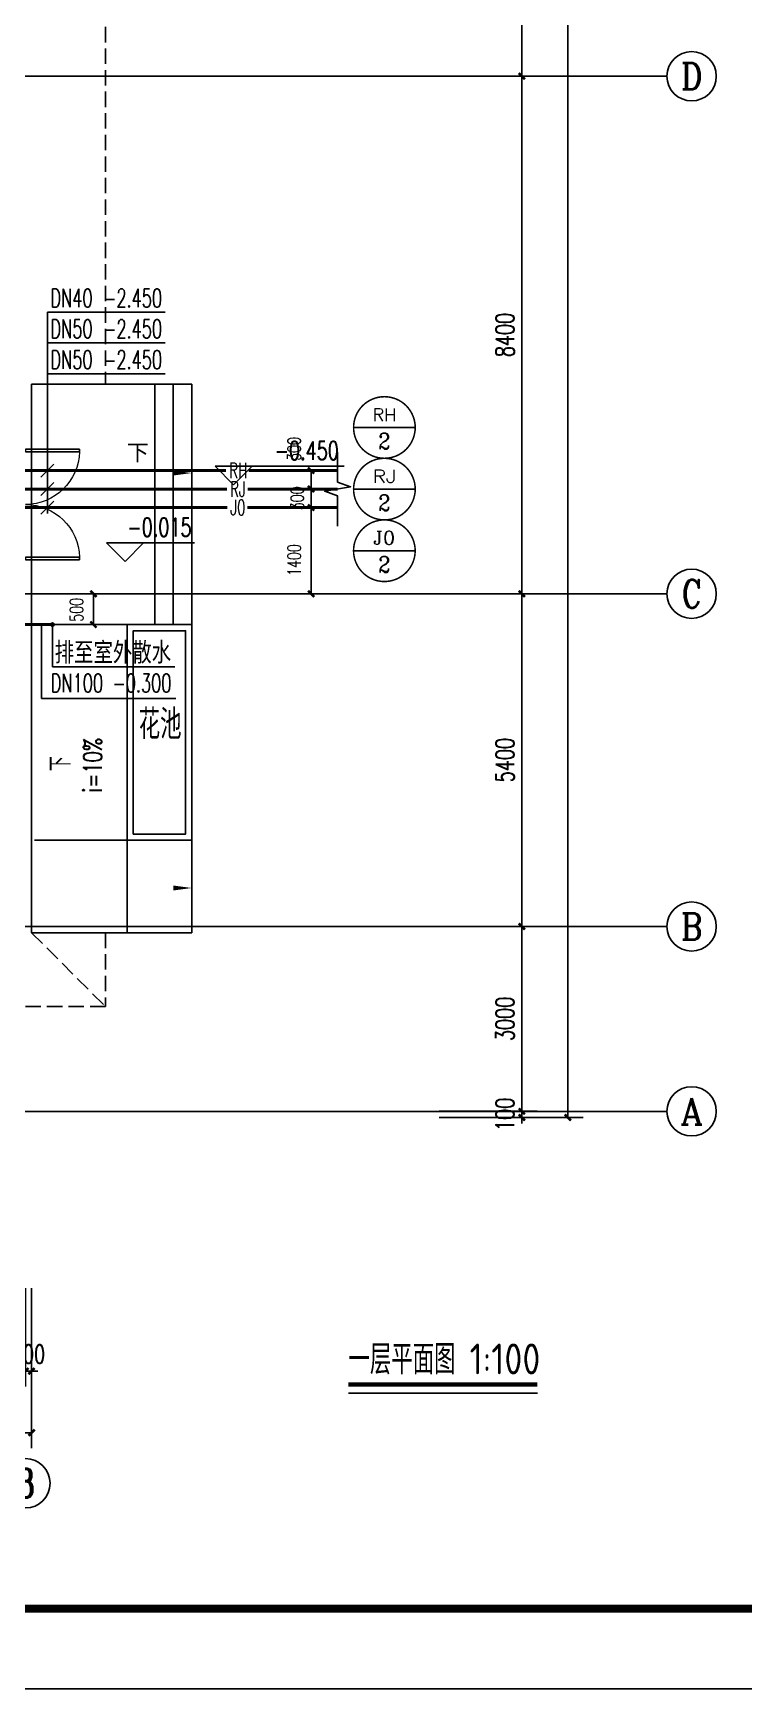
# Model space of a CAD drawing. Extents: x 817814 to 953178, y -139555 to 106956.
# Drawn here: x 912418 to 923952, y 29736 to 56609 of the extents above; entities that cross this region are included whole.
import ezdxf
from ezdxf.enums import TextEntityAlignment as Align

# ---------------------------------------------------------------- set-up
doc = ezdxf.new("R2010")
doc.units = 0
doc.header["$LTSCALE"] = 1000
doc.header["$MEASUREMENT"] = 0
doc.linetypes.add('__DASH', pattern=[0.35, 0.25, -0.1])
for name, color, linetype in [('A-ANNO-IDEN', 3, 'Continuous'), ('A-ANNO-TXT', 7, 'Continuous'), ('AXIS', 3, 'Continuous'), ('AXIS_TEXT', 7, 'Continuous'), ('BTTK', 7, 'Continuous'), ('DIM_ELEV', 3, 'Continuous'), ('DIM_SYMB', 3, 'Continuous'), ('DIM_市政自来水', 7, 'Continuous'), ('DOTE', 8, 'Continuous'), ('E2-楼梯、坡道', 5, 'Continuous'), ('HJ(环境-单体)', 135, 'Continuous'), ('P-ANNO-DIMS', 4, 'Continuous'), ('P-ANNO-IDEN', 3, 'Continuous'), ('P-HOWS-IDEN', 160, 'Continuous'), ('P-HOWS-RIDE', 231, 'Continuous'), ('P-RAIN-IDEN', 171, 'Continuous'), ('P-SYMB', 3, 'Continuous'), ('PIPE-市政自来水', 87, 'Continuous'), ('PUB_DIM', 3, 'Continuous'), ('PUB_TEXT', 7, 'Continuous'), ('PUB_TITLE', 4, 'Continuous'), ('TEXT_市政自来水', 7, 'Continuous'), ('WINDOW', 4, 'Continuous'), ('散水', 151, '__DASH')]:
    doc.layers.add(name, color=color, linetype=linetype)
for name, color, linetype, lineweight in [('P-HOWS-PIPE', 5, 'Continuous', 50), ('P-HOWS-RPIP', 231, 'Continuous', 50), ('P-RAIN-PIPE', 4, 'Continuous', 50)]:
    doc.layers.add(name, color=color, linetype=linetype, lineweight=lineweight)
doc.layers.add('建筑底图', color=6, linetype='Continuous', plot=False)
doc.styles.add('_TCH_AXIS', font='COMPLEX', dxfattribs={"bigfont": 'GBCBIG'})
doc.styles.add('_TCH_DIM', font='SIMPLEX', dxfattribs={"bigfont": 'GBCBIG'})
doc.styles.add('_TCH_DIM_T3', font='SIMPLEX', dxfattribs={"width": 0.705882, "bigfont": 'GBCBIG'})
doc.styles.add('_TWT_CIRCLE', font='COMPLEX', dxfattribs={"width": 1.1, "height": 3, "bigfont": 'HZTXT'})
doc.styles.add('_TWT_PIPEDN', font='simplex.shx', dxfattribs={"width": 0.8, "height": 3.5, "bigfont": 'gbcbig.shx'})
doc.styles.add('_TWT_PIPETEXT', font='SIMPLEX', dxfattribs={"width": 0.8, "height": 2.5, "bigfont": 'HZTXT'})
doc.styles.add('COMPLEX', font='COMPLEX')
doc.styles.add('HZ(TK)', font='geniso.shx', dxfattribs={"width": 0.9, "bigfont": 'hztxt.shx'})
doc.styles.get("Standard").update_dxf_attribs({"font": 'GBENOR', "bigfont": 'GBCBIG'})
doc.styles.add('黑体', font='')
doc.styles.get('黑体').set_extended_font_data('SimHei')
doc.dimstyles.new('_TCH_ARCH&&100', dxfattribs={"dimtxt": 297.5, "dimasz": 100, "dimexe": 250, "dimexo": 300, "dimgap": 126.25, "dimtad": 1, "dimdec": 0, "dimzin": 0, "dimdsep": 46, "dimtxsty": '_TCH_DIM_T3', "dimblk": 'ARCHTICK', "dimcen": 0.09, "dimclrt": 7, "dimazin": 2, "dimtfac": 1, "dimtdec": 0, "dimtix": 1, "dimtmove": 2, "dimatfit": 3, "dimfxl": 100, "dimtolj": 1, "dimtzin": 0, "dimarcsym": 0})
doc.dimstyles.new('_TWT_ARCH&&100', dxfattribs={"dimtxt": 212.5, "dimasz": 100, "dimexe": 250, "dimexo": 300, "dimgap": 118.75, "dimtad": 1, "dimdec": 0, "dimzin": 0, "dimdsep": 46, "dimtxsty": '_TCH_DIM_T3', "dimblk": 'ARCHTICK', "dimcen": 0.09, "dimclrt": 7, "dimazin": 2, "dimtfac": 1, "dimtdec": 0, "dimtix": 1, "dimtmove": 2, "dimatfit": 3, "dimfxl": 1, "dimtolj": 1, "dimtzin": 0, "dimarcsym": 0})

# ---------------------------------------------------------------- blocks, each defined once
blk = doc.blocks.new('vhtemplate_2019年新竖式图框_A1')
at = {"layer": 'PUB_TITLE', "color": 7}
blk.add_lwpolyline([(0, 594), (841, 594), (841, 0), (0, 0)], close=True, dxfattribs=at)
at = {"layer": 'PUB_TITLE', "const_width": 1}
blk.add_lwpolyline([(25, 10), (831, 10), (831, 584), (25, 584)], close=True, dxfattribs=at)
at = {"layer": 'BTTK', "color": 4, "style": 'HZ(TK)', "width": 0.9}
for tag, p in [('合作单位_001', (795.83, 509.44)), ('建设单位_001', (795.85, 207.44)), ('工程名称_001', (795.62, 174.44)), ('子项名称_001', (805.71, 157.94)), ('图纸名称_001', (795.45, 138.94))]:
    blk.add_attdef(tag, p, '', height=3.5, dxfattribs=at)
for tag, p in [('注册证书号', (808.5, 279)), ('注册印章号', (808.5, 271)), ('设计号', (806, 193)), ('图别', (789.75, 34)), ('图号', (822.25, 34)), ('版本号', (789.75, 26)), ('日期', (822.25, 26))]:
    blk.add_attdef(tag, text='', height=3.5, dxfattribs=at).set_placement(p, align=Align.MIDDLE)
blk = doc.blocks.new('_ArchTick')
at = {"color": 0, "linetype": 'ByBlock', "const_width": 0.4}
blk.add_lwpolyline([(-0.5, -0.5), (0.5, 0.5)], dxfattribs=at)
blk = doc.blocks.new('*D238')
at = {"layer": 'Defpoints', "color": 0, "transparency": 16777216}
for p in [(579033, 113938), (581423, 113938), (579033, 54938)]:
    blk.add_point(p, dxfattribs=at)
at = {"layer": 'PUB_DIM', "color": 0, "lineweight": -2, "transparency": 16777216}
for p, q in [((579333, 113938), (581673, 113938)), ((581423, 54938), (581423, 113938)), ((579333, 54938), (581673, 54938))]:
    blk.add_line(p, q, dxfattribs=at)
at = {"layer": 'PUB_DIM', "color": 0, "lineweight": -2, "transparency": 16777216, "xscale": 100, "yscale": 100, "zscale": 100}
for p, rotation in [((581423, 113938), 90), ((581423, 54938), 270)]:
    blk.add_blockref('_ArchTick', p, dxfattribs=dict(at, rotation=rotation))
at = {"layer": 'PUB_DIM', "color": 7, "transparency": 16777216, "insert": (581148, 84438), "char_height": 297.5, "attachment_point": 5, "rotation": 90, "style": '_TCH_DIM_T3'}
blk.add_mtext('\\A1;59000', dxfattribs=at)
blk = doc.blocks.new('*D241')
at = {"layer": 'Defpoints', "color": 0, "transparency": 16777216}
for p in [(517921, 52467), (572721, 52467), (572721, 49822)]:
    blk.add_point(p, dxfattribs=at)
at = {"layer": 'PUB_DIM', "color": 0, "lineweight": -2, "transparency": 16777216}
for p, q in [((517921, 52167), (517921, 49572)), ((572721, 52167), (572721, 49572)), ((517921, 49822), (572721, 49822))]:
    blk.add_line(p, q, dxfattribs=at)
at = {"layer": 'PUB_DIM', "color": 0, "lineweight": -2, "transparency": 16777216, "xscale": 100, "yscale": 100, "zscale": 100, "rotation": 180}
blk.add_blockref('_ArchTick', (517921, 49822), dxfattribs=at)
at = {"layer": 'PUB_DIM', "color": 0, "lineweight": -2, "transparency": 16777216, "xscale": 100, "yscale": 100, "zscale": 100}
blk.add_blockref('_ArchTick', (572721, 49822), dxfattribs=at)
at = {"layer": 'PUB_DIM', "color": 7, "transparency": 16777216, "insert": (545321, 50097), "char_height": 297.5, "attachment_point": 5, "style": '_TCH_DIM_T3'}
blk.add_mtext('\\A1;54800', dxfattribs=at)
blk = doc.blocks.new('*D242')
at = {"layer": 'Defpoints', "color": 0, "transparency": 16777216}
for p in [(579033, 55038), (579033, 54938), (580677, 55038)]:
    blk.add_point(p, dxfattribs=at)
at = {"layer": 'PUB_DIM', "color": 0, "lineweight": -2, "transparency": 16777216}
for p, q in [((580677, 55038), (580677, 55138)), ((579333, 55038), (580927, 55038)), ((579333, 54938), (580927, 54938)), ((580677, 54938), (580677, 55038)), ((580677, 54938), (580677, 54838))]:
    blk.add_line(p, q, dxfattribs=at)
at = {"layer": 'PUB_DIM', "color": 0, "lineweight": -2, "transparency": 16777216, "xscale": 100, "yscale": 100, "zscale": 100}
for p, rotation in [((580677, 55038), 270), ((580677, 54938), 90)]:
    blk.add_blockref('_ArchTick', p, dxfattribs=dict(at, rotation=rotation))
at = {"layer": 'PUB_DIM', "color": 7, "transparency": 16777216, "insert": (580402, 54988), "char_height": 297.5, "attachment_point": 5, "rotation": 90, "style": '_TCH_DIM_T3'}
blk.add_mtext('\\A1;100', dxfattribs=at)
blk = doc.blocks.new('*D243')
at = {"layer": 'Defpoints', "color": 0, "transparency": 16777216}
for p in [(579033, 58038), (580677, 58038), (579033, 55038)]:
    blk.add_point(p, dxfattribs=at)
at = {"layer": 'PUB_DIM', "color": 0, "lineweight": -2, "transparency": 16777216}
for p, q in [((579333, 58038), (580927, 58038)), ((580677, 55038), (580677, 58038)), ((579333, 55038), (580927, 55038))]:
    blk.add_line(p, q, dxfattribs=at)
at = {"layer": 'PUB_DIM', "color": 0, "lineweight": -2, "transparency": 16777216, "xscale": 100, "yscale": 100, "zscale": 100}
for p, rotation in [((580677, 58038), 90), ((580677, 55038), 270)]:
    blk.add_blockref('_ArchTick', p, dxfattribs=dict(at, rotation=rotation))
at = {"layer": 'PUB_DIM', "color": 7, "transparency": 16777216, "insert": (580402, 56538), "char_height": 297.5, "attachment_point": 5, "rotation": 90, "style": '_TCH_DIM_T3'}
blk.add_mtext('\\A1;3000', dxfattribs=at)
blk = doc.blocks.new('*D244')
at = {"layer": 'Defpoints', "color": 0, "transparency": 16777216}
for p in [(579033, 63438), (580677, 63438), (579033, 58038)]:
    blk.add_point(p, dxfattribs=at)
at = {"layer": 'PUB_DIM', "color": 0, "lineweight": -2, "transparency": 16777216}
for p, q in [((579333, 63438), (580927, 63438)), ((580677, 58038), (580677, 63438)), ((579333, 58038), (580927, 58038))]:
    blk.add_line(p, q, dxfattribs=at)
at = {"layer": 'PUB_DIM', "color": 0, "lineweight": -2, "transparency": 16777216, "xscale": 100, "yscale": 100, "zscale": 100}
for p, rotation in [((580677, 63438), 90), ((580677, 58038), 270)]:
    blk.add_blockref('_ArchTick', p, dxfattribs=dict(at, rotation=rotation))
at = {"layer": 'PUB_DIM', "color": 7, "transparency": 16777216, "insert": (580402, 60738), "char_height": 297.5, "attachment_point": 5, "rotation": 90, "style": '_TCH_DIM_T3'}
blk.add_mtext('\\A1;5400', dxfattribs=at)
blk = doc.blocks.new('*D245')
at = {"layer": 'Defpoints', "color": 0, "transparency": 16777216}
for p in [(579033, 71838), (580677, 71838), (579033, 63438)]:
    blk.add_point(p, dxfattribs=at)
at = {"layer": 'PUB_DIM', "color": 0, "lineweight": -2, "transparency": 16777216}
for p, q in [((579333, 71838), (580927, 71838)), ((580677, 63438), (580677, 71838)), ((579333, 63438), (580927, 63438))]:
    blk.add_line(p, q, dxfattribs=at)
at = {"layer": 'PUB_DIM', "color": 0, "lineweight": -2, "transparency": 16777216, "xscale": 100, "yscale": 100, "zscale": 100}
for p, rotation in [((580677, 71838), 90), ((580677, 63438), 270)]:
    blk.add_blockref('_ArchTick', p, dxfattribs=dict(at, rotation=rotation))
at = {"layer": 'PUB_DIM', "color": 7, "transparency": 16777216, "insert": (580402, 67638), "char_height": 297.5, "attachment_point": 5, "rotation": 90, "style": '_TCH_DIM_T3'}
blk.add_mtext('\\A1;8400', dxfattribs=at)
blk = doc.blocks.new('*D246')
at = {"layer": 'Defpoints', "color": 0, "transparency": 16777216}
for p in [(579033, 80238), (580677, 80238), (579033, 71838)]:
    blk.add_point(p, dxfattribs=at)
at = {"layer": 'PUB_DIM', "color": 0, "lineweight": -2, "transparency": 16777216}
for p, q in [((579333, 80238), (580927, 80238)), ((580677, 71838), (580677, 80238)), ((579333, 71838), (580927, 71838))]:
    blk.add_line(p, q, dxfattribs=at)
at = {"layer": 'PUB_DIM', "color": 0, "lineweight": -2, "transparency": 16777216, "xscale": 100, "yscale": 100, "zscale": 100}
for p, rotation in [((580677, 80238), 90), ((580677, 71838), 270)]:
    blk.add_blockref('_ArchTick', p, dxfattribs=dict(at, rotation=rotation))
at = {"layer": 'PUB_DIM', "color": 7, "transparency": 16777216, "insert": (580402, 76038), "char_height": 297.5, "attachment_point": 5, "rotation": 90, "style": '_TCH_DIM_T3'}
blk.add_mtext('\\A1;8400', dxfattribs=at)
blk = doc.blocks.new('*D281')
at = {"layer": 'Defpoints', "color": 0, "transparency": 16777216}
for p in [(572621, 52467), (572721, 52467), (572721, 50822)]:
    blk.add_point(p, dxfattribs=at)
at = {"layer": 'PUB_DIM', "color": 0, "lineweight": -2, "transparency": 16777216}
for p, q in [((572621, 52167), (572621, 50572)), ((572721, 52167), (572721, 50572)), ((572621, 50822), (572521, 50822)), ((572621, 50822), (572721, 50822)), ((572721, 50822), (572821, 50822))]:
    blk.add_line(p, q, dxfattribs=at)
at = {"layer": 'PUB_DIM', "color": 0, "lineweight": -2, "transparency": 16777216, "xscale": 100, "yscale": 100, "zscale": 100}
blk.add_blockref('_ArchTick', (572621, 50822), dxfattribs=at)
at = {"layer": 'PUB_DIM', "color": 0, "lineweight": -2, "transparency": 16777216, "xscale": 100, "yscale": 100, "zscale": 100, "rotation": 180}
blk.add_blockref('_ArchTick', (572721, 50822), dxfattribs=at)
at = {"layer": 'PUB_DIM', "color": 7, "transparency": 16777216, "insert": (572671, 51097), "char_height": 297.5, "attachment_point": 5, "style": '_TCH_DIM_T3'}
blk.add_mtext('\\A1;100', dxfattribs=at)
blk = doc.blocks.new('$DorLib2D$00000002')
for p, q in [((-0.5, 0), (-0.5, 0.4875)), ((-0.475, 0.4875), (-0.5, 0.4875)), ((-0.475, 0), (-0.475, 0.4875)), ((0.475, 0), (0.475, 0.4875)), ((0.475, 0.4875), (0.5, 0.4875)), ((0.5, 0), (0.5, 0.4875)), ((-0.5, 0), (-0.475, 0)), ((0.5, 0), (0.475, 0))]:
    blk.add_line(p, q)
at = {"lineweight": 13}
for centre, start, end in [((-0.4875, 0), 0, 88.53072), ((0.4875, 0), 91.46928, 180)]:
    blk.add_arc(centre, 0.4875, start, end, dxfattribs=at)
blk = doc.blocks.new('_AXISO')
blk.add_circle((0, 0), 0.5)
at = {"layer": 'AXIS_TEXT', "style": 'COMPLEX', "width": 1.041667}
blk.add_attdef('A', text='', height=0.56, dxfattribs=at).set_placement((-0.25, -0.28), (0.25, -0.28), align=Align.FIT)
blk = doc.blocks.new('*D474')
at = {"layer": 'Defpoints', "color": 0, "transparency": 16777216}
for p in [(912553, 47509), (913398, 47509), (912553, 47009)]:
    blk.add_point(p, dxfattribs=at)
at = {"layer": 'P-ANNO-DIMS', "color": 0, "lineweight": -2, "transparency": 16777216}
for p, q in [((912853, 47509), (913648, 47509)), ((913398, 47009), (913398, 47509)), ((912853, 47009), (913648, 47009))]:
    blk.add_line(p, q, dxfattribs=at)
at = {"layer": 'P-ANNO-DIMS', "color": 0, "lineweight": -2, "transparency": 16777216, "xscale": 100, "yscale": 100, "zscale": 100}
for p, rotation in [((913398, 47509), 90), ((913398, 47009), 270)]:
    blk.add_blockref('_ArchTick', p, dxfattribs=dict(at, rotation=rotation))
at = {"layer": 'P-ANNO-DIMS', "color": 7, "transparency": 16777216, "insert": (913123, 47249), "char_height": 212.5, "attachment_point": 5, "rotation": 90, "style": '_TCH_DIM_T3'}
blk.add_mtext('\\A1;500', dxfattribs=at)
blk = doc.blocks.new('*D505')
at = {"layer": 'Defpoints', "color": 0, "transparency": 16777216}
for p in [(916800, 49509), (916929, 49509), (916800, 49209)]:
    blk.add_point(p, dxfattribs=at)
at = {"layer": 'P-ANNO-DIMS', "color": 0, "lineweight": -2, "transparency": 16777216}
for p, q in [((916929, 49209), (916929, 49509)), ((917100, 49509), (917179, 49509)), ((917100, 49209), (917179, 49209))]:
    blk.add_line(p, q, dxfattribs=at)
at = {"layer": 'P-ANNO-DIMS', "color": 0, "lineweight": -2, "transparency": 16777216, "xscale": 100, "yscale": 100, "zscale": 100}
for p, rotation in [((916929, 49509), 90), ((916929, 49209), 270)]:
    blk.add_blockref('_ArchTick', p, dxfattribs=dict(at, rotation=rotation))
at = {"layer": 'P-ANNO-DIMS', "color": 7, "transparency": 16777216, "insert": (916654, 49861), "char_height": 212.5, "attachment_point": 5, "rotation": 90, "style": '_TCH_DIM_T3'}
blk.add_mtext('\\A1;300', dxfattribs=at)
blk = doc.blocks.new('*D506')
at = {"layer": 'Defpoints', "color": 0, "transparency": 16777216}
for p in [(916800, 49209), (916929, 49209), (916800, 48909)]:
    blk.add_point(p, dxfattribs=at)
at = {"layer": 'P-ANNO-DIMS', "color": 0, "lineweight": -2, "transparency": 16777216}
for p, q in [((916929, 49209), (916929, 49309)), ((916929, 48909), (916929, 49209)), ((917100, 49209), (917179, 49209)), ((916929, 48909), (916929, 48809)), ((917100, 48909), (917179, 48909))]:
    blk.add_line(p, q, dxfattribs=at)
at = {"layer": 'P-ANNO-DIMS', "color": 0, "lineweight": -2, "transparency": 16777216, "xscale": 100, "yscale": 100, "zscale": 100}
for p, rotation in [((916929, 49209), 270), ((916929, 48909), 90)]:
    blk.add_blockref('_ArchTick', p, dxfattribs=dict(at, rotation=rotation))
at = {"layer": 'P-ANNO-DIMS', "color": 7, "transparency": 16777216, "insert": (916704, 49059), "char_height": 212.5, "attachment_point": 5, "rotation": 90, "style": '_TCH_DIM_T3'}
blk.add_mtext('\\A1;300', dxfattribs=at)
blk = doc.blocks.new('*D507')
at = {"layer": 'Defpoints', "color": 0, "transparency": 16777216}
for p in [(916800, 48909), (916929, 48909), (916800, 47509)]:
    blk.add_point(p, dxfattribs=at)
at = {"layer": 'P-ANNO-DIMS', "color": 0, "lineweight": -2, "transparency": 16777216}
for p, q in [((916929, 47509), (916929, 48909)), ((917100, 48909), (917179, 48909)), ((917100, 47509), (917179, 47509))]:
    blk.add_line(p, q, dxfattribs=at)
at = {"layer": 'P-ANNO-DIMS', "color": 0, "lineweight": -2, "transparency": 16777216, "xscale": 100, "yscale": 100, "zscale": 100}
for p, rotation in [((916929, 48909), 90), ((916929, 47509), 270)]:
    blk.add_blockref('_ArchTick', p, dxfattribs=dict(at, rotation=rotation))
at = {"layer": 'P-ANNO-DIMS', "color": 7, "transparency": 16777216, "insert": (916654, 48057), "char_height": 212.5, "attachment_point": 5, "rotation": 90, "style": '_TCH_DIM_T3'}
blk.add_mtext('\\A1;1400', dxfattribs=at)
blk = doc.blocks.new('xdzcdxcvf')
at = {"layer": 'A-ANNO-IDEN'}
blk.add_lwpolyline([(574089.2, 65397.7, 0, 0, 0), (575321.4, 65397.7, 0, 80, 0), (575021.4, 65397.7, 0, 0, 0)], format="xyseb", dxfattribs=at)
at = {"layer": 'AXIS'}
for p, q in [((579032.5, 71837.7), (583032.5, 71837.7)), ((579032.5, 63437.7), (583032.5, 63437.7)), ((579032.5, 58037.7), (583032.5, 58037.7)), ((579032.5, 55037.7), (583032.5, 55037.7))]:
    blk.add_line(p, q, dxfattribs=at)
at = {"layer": 'DIM_ELEV'}
for p, q in [((575999.4, 65208.4), (575699.4, 65508.4)), ((575699.4, 65508.4), (577793.8, 65508.4)), ((575999.4, 65208.4), (576299.4, 65508.4)), ((574237.8, 63964.3), (573937.8, 64264.3)), ((573937.8, 64264.3), (575363.9, 64264.3)), ((574237.8, 63964.3), (574537.8, 64264.3))]:
    blk.add_line(p, q, dxfattribs=at)
at = {"layer": 'DIM_SYMB'}
blk.add_lwpolyline([(573458.8, 62649, 0, 0, 0), (573458.8, 58662.7, 0, 0, 0), (575321.4, 58662.7, 0, 80, 0), (575021.4, 58662.7, 0, 0, 0)], format="xyseb", dxfattribs=at)
at = {"layer": 'DOTE'}
for p, q in [((512626.4, 71837.7), (579032.5, 71837.7)), ((512626.4, 63437.7), (579032.5, 63437.7)), ((512626.4, 58037.7), (579032.5, 58037.7)), ((512626.4, 55037.7), (579032.5, 55037.7))]:
    blk.add_line(p, q, dxfattribs=at)
at = {"layer": 'E2-楼梯、坡道'}
for points in [[(572721.4, 66837.7), (574721.4, 66837.7), (574721.4, 62937.7), (572721.4, 62937.7)], [(574721.4, 66837.7), (575021.4, 66837.7), (575021.4, 62937.7), (574721.4, 62937.7)], [(575021.4, 66837.7), (575321.4, 66837.7), (575321.4, 62937.7), (575021.4, 62937.7)]]:
    blk.add_lwpolyline(points, close=True, dxfattribs=at)
for points in [[(572721.4, 62937.7), (572721.4, 57937.6), (575321.4, 57937.6), (575321.4, 59437.7)], [(574271.4, 62937.7), (574271.4, 59437.7), (575321.4, 59437.7), (575321.4, 62937.7)], [(574271.4, 59437.7), (572771.4, 59437.7)], [(574271.4, 59437.7), (574271.4, 57937.7)]]:
    blk.add_lwpolyline(points, dxfattribs=at)
at = {"layer": 'HJ(环境-单体)', "linetype": 'Continuous'}
for points in [[(574271.4, 59437.7), (575321.4, 59437.7), (575321.4, 62937.7), (574271.4, 62937.7)], [(574371.4, 59537.7), (575221.4, 59537.7), (575221.4, 62837.7), (574371.4, 62837.7)]]:
    blk.add_lwpolyline(points, close=True, dxfattribs=at)
at = {"layer": '散水'}
blk.add_line((572721.4, 57937.6), (573921.4, 56737.6), dxfattribs=at)
for points in [[(573921.4, 102037.7), (573921.4, 66837.7)], [(573921.4, 57937.6), (573921.4, 56737.6), (565521.4, 56737.6), (565521.4, 53737.6), (529321.4, 53737.6), (529321.4, 56737.6), (520921.4, 56737.6), (520921.4, 70337.6), (516721.4, 70337.6), (516721.4, 77087.7)]]:
    blk.add_lwpolyline(points, dxfattribs=at)
at = {"layer": 'AXIS'}
ref = blk.add_blockref('_AXISO', (583432.5, 71837.7), dxfattribs=dict(at, xscale=800, yscale=800, zscale=800))
ref.add_attrib('A', 'D', dxfattribs={"layer": 'AXIS_TEXT', "height": 435.3, "style": '_TCH_AXIS'}).set_placement((583256.3, 71620), (583608.7, 71620), align=Align.FIT)
ref = blk.add_blockref('_AXISO', (583432.5, 63437.7), dxfattribs=dict(at, xscale=800, yscale=800, zscale=800))
ref.add_attrib('A', 'C', dxfattribs={"layer": 'AXIS_TEXT', "height": 455.7, "style": '_TCH_AXIS'}).set_placement((583269.8, 63209.8), (583595.3, 63209.8), align=Align.FIT)
ref = blk.add_blockref('_AXISO', (583432.5, 58037.7), dxfattribs=dict(at, xscale=800, yscale=800, zscale=800))
ref.add_attrib('A', 'B', dxfattribs={"layer": 'AXIS_TEXT', "height": 435.3, "style": '_TCH_AXIS'}).set_placement((583256.3, 57820), (583608.7, 57820), align=Align.FIT)
ref = blk.add_blockref('_AXISO', (583432.5, 55037.7), dxfattribs=dict(at, xscale=800, yscale=800, zscale=800))
ref.add_attrib('A', 'A', dxfattribs={"layer": 'AXIS_TEXT', "height": 425.2, "style": '_TCH_AXIS'}).set_placement((583250.3, 54825.1), (583614.7, 54825.1), align=Align.FIT)
ref = blk.add_blockref('_AXISO', (572621.4, 49000.8), dxfattribs=dict(at, xscale=800, yscale=800, zscale=800))
ref.add_attrib('A', '8', dxfattribs={"layer": 'AXIS_TEXT', "height": 465.9, "style": '_TCH_AXIS'}).set_placement((572466.1, 48767.8), (572776.7, 48767.8), align=Align.FIT)
at = {"layer": 'WINDOW', "xscale": -1800, "yscale": 1800, "zscale": 1800, "rotation": 270}
blk.add_blockref('$DorLib2D$00000002', (572621.4, 64887.7), dxfattribs=at)
at = {"layer": 'A-ANNO-TXT', "style": '黑体'}
blk.add_text('下', height=262.9, dxfattribs=at).set_placement((574266.5, 65601.2))
at = {"layer": 'PUB_TEXT', "style": '_TCH_DIM', "width": 0.705882}
for s, p in [('-0.450', (576663.8, 65613.4)), ('-0.015', (574273.9, 64369.3))]:
    blk.add_text(s, height=297.5, dxfattribs=at).set_placement(p)
at = {"layer": 'PUB_TEXT'}
blk.add_text('花池', height=482.27, dxfattribs=at).set_placement((574460.2, 61077.9))
at = {"layer": 'PUB_TEXT', "style": '_TCH_DIM', "width": 0.705882}
blk.add_text('i=10%', height=297.5, rotation=90, dxfattribs=at).set_placement((573861.3, 60215.8))
at = {"layer": 'PUB_TEXT', "style": '_TCH_DIM'}
blk.add_text('下', height=337.6, rotation=90, dxfattribs=at).set_placement((573357.5, 60560.9))
at = {"layer": 'PUB_DIM'}
for p1, p2, distance, picture, middle in [((579032.5, 54937.7), (579032.5, 113937.7), -2390.1, '*D238', (581147.6, 84437.7)), ((579032.5, 71837.7), (579032.5, 80237.7), -1644.7, '*D246', (580402.2, 76037.7)), ((579032.5, 63437.7), (579032.5, 71837.7), -1644.7, '*D245', (580402.2, 67637.7)), ((579032.5, 58037.7), (579032.5, 63437.7), -1644.7, '*D244', (580402.2, 60737.7)), ((579032.5, 55037.7), (579032.5, 58037.7), -1644.7, '*D243', (580402.2, 56537.7)), ((579032.5, 54937.7), (579032.5, 55037.7), -1644.7, '*D242', (580402.2, 54987.7)), ((517921.4, 52467.1), (572721.4, 52467.1), -2644.7, '*D241', (545321.4, 50097.4)), ((572621.4, 52467.1), (572721.4, 52467.1), -1644.7, '*D281', (572671.4, 51097.4))]:
    dim = blk.add_aligned_dim(p1=p1, p2=p2, distance=distance, dimstyle='_TCH_ARCH&&100', dxfattribs=at)
    dim.commit()
    dim.dimension.update_dxf_attribs({"geometry": picture, "text_midpoint": middle})

msp = doc.modelspace()

# ---------------------------------------------------------------- linework, layer by layer
at = {"layer": 'DIM_市政自来水'}
for p, q in [((912650.7, 50954.7, 2000), (912650.7, 52082, 2000)), ((912650.7, 52082, 2000), (914562, 52082, 2000)), ((912650.7, 51582, 2000), (914562, 51582, 2000)), ((912650.7, 51082, 2000), (914562, 51082, 2000)), ((912650.7, 48813, 2000), (912650.7, 50954.7, 2000)), ((912544.6, 49403.2, 2000), (912756.7, 49615.3, 2000)), ((912544.6, 49103.2, 2000), (912756.7, 49315.3, 2000)), ((912756.7, 49015.3, 2000), (912544.6, 48803.2, 2000)), ((918618.3, 48208.4), (917618.3, 48208.4))]:
    msp.add_line(p, q, dxfattribs=at)
at = {"layer": 'DIM_市政自来水', "const_width": 25}
msp.add_lwpolyline([(918618.3, 48208.4, 1), (917618.3, 48208.4, 1)], format="xyb", close=True, dxfattribs=at)
at = {"layer": 'P-HOWS-IDEN'}
msp.add_line((918618.8, 49208.4), (917618.8, 49208.4), dxfattribs=at)
at = {"layer": 'P-HOWS-IDEN', "const_width": 25}
msp.add_lwpolyline([(918618.8, 49208.4, 1), (917618.8, 49208.4, 1)], format="xyb", close=True, dxfattribs=at)
at = {"layer": 'P-HOWS-PIPE', "const_width": 50}
for points in [[(909998.7, 49209.2), (912945.3, 49209.2)], [(912945.3, 49209.2), (915563.9, 49209.2)], [(915900.1, 49209.2), (917359.7, 49209.2)]]:
    msp.add_lwpolyline(points, dxfattribs=at)
at = {"layer": 'P-HOWS-RIDE'}
msp.add_line((918618.8, 50208.4), (917618.8, 50208.4), dxfattribs=at)
at = {"layer": 'P-HOWS-RIDE', "const_width": 25}
msp.add_lwpolyline([(918618.8, 50208.4, 1), (917618.8, 50208.4, 1)], format="xyb", close=True, dxfattribs=at)
at = {"layer": 'P-HOWS-RPIP', "const_width": 50}
for points in [[(910013.9, 49509.2), (912901.6, 49509.2)], [(912901.6, 49509.2), (915548.7, 49509.2)], [(915915.3, 49509.2), (917359.7, 49509.2)]]:
    msp.add_lwpolyline(points, dxfattribs=at)
at = {"layer": 'P-RAIN-IDEN'}
for p, q in [((912553.2, 45810.7), (912553.2, 47009.2)), ((912732, 47009.2), (912732, 46325.6)), ((912732, 46325.6), (914719.7, 46325.6)), ((912553.2, 45810.7), (914732.7, 45810.7))]:
    msp.add_line(p, q, dxfattribs=at)
at = {"layer": 'P-RAIN-IDEN', "const_width": 40}
msp.add_lwpolyline([(912732, 47029.2, -1), (912732, 46989.2, -1)], format="xyb", close=True, dxfattribs=at)
at = {"layer": 'P-RAIN-PIPE', "const_width": 50}
msp.add_lwpolyline([(912043.4, 47009.2), (912732, 47009.2)], dxfattribs=at)
at = {"layer": 'P-SYMB'}
for points in [[(917359.7, 48609.2), (917359.7, 49096.7), (917149.7, 49173.2), (917569.7, 49247.2), (917359.7, 49321.7), (917359.7, 49809.2)], [(917536, 34534.5), (920601.2, 34534.5)]]:
    msp.add_lwpolyline(points, dxfattribs=at)
at = {"layer": 'P-SYMB', "const_width": 70}
msp.add_lwpolyline([(917536, 34674.5), (920601.2, 34674.5)], dxfattribs=at)
at = {"layer": 'PIPE-市政自来水', "const_width": 50}
for points in [[(912895.6, 48909.2), (909994.9, 48909.2)], [(915567.7, 48909.2), (912895.6, 48909.2)], [(917359.7, 48909.2), (915896.3, 48909.2)]]:
    msp.add_lwpolyline(points, dxfattribs=at)

# ---------------------------------------------------------------- block references
at = {"xscale": 130, "yscale": 130, "zscale": 130}
msp.add_blockref('vhtemplate_2019年新竖式图框_A1', (843848.3, 29735.7), dxfattribs=at)
at = {"layer": '建筑底图'}
msp.add_blockref('xdzcdxcvf', (339672, -15928.4), dxfattribs=at)

# ---------------------------------------------------------------- texts
at = {"layer": 'DIM_市政自来水', "color": 7, "style": '_TWT_PIPEDN', "width": 0.64}
for s, p in [('DN40', (912700.7, 52158.8, 2000)), ('-2.450', (913556.3, 52158.8, 2000)), ('DN50', (912700.7, 51658.8, 2000)), ('-2.450', (913556.3, 51658.8, 2000)), ('DN50', (912700.7, 51158.8, 2000)), ('-2.450', (913556.3, 51158.8, 2000))]:
    msp.add_text(s, height=300, dxfattribs=at).set_placement(p)
at = {"layer": 'DIM_市政自来水', "color": 7, "style": '_TWT_CIRCLE'}
for s, height, p, p2 in [('J0', 218.18, (917938.3, 48307.8), (918298.3, 48307.8)), ('2', 258.7, (918023.4, 47856.8), (918213.1, 47856.8))]:
    msp.add_text(s, height=height, dxfattribs=at).set_placement(p, p2, align=Align.FIT)
at = {"layer": 'P-ANNO-IDEN', "color": 7, "style": 'HZ(TK)', "width": 0.9}
msp.add_text('排至室外散水', height=350, dxfattribs=at).set_placement((912768.2, 46376.6))
at = {"layer": 'P-HOWS-IDEN', "color": 7, "style": '_TWT_CIRCLE'}
for s, height, p, p2 in [('RJ', 209.51, (917926.7, 49309.3), (918310.8, 49309.3)), ('2', 258.7, (918023.9, 48856.8), (918213.6, 48856.8))]:
    msp.add_text(s, height=height, dxfattribs=at).set_placement(p, p2, align=Align.FIT)
at = {"layer": 'P-HOWS-IDEN', "style": '_TWT_PIPETEXT', "width": 0.64}
msp.add_text('RJ', height=250, dxfattribs=at).set_placement((915613.9, 49084.2))
at = {"layer": 'P-HOWS-RIDE', "color": 7, "style": '_TWT_CIRCLE'}
for s, height, p, p2 in [('RH', 209.51, (917926.7, 50309.3), (918310.8, 50309.3)), ('2', 258.7, (918023.9, 49856.8), (918213.6, 49856.8))]:
    msp.add_text(s, height=height, dxfattribs=at).set_placement(p, p2, align=Align.FIT)
at = {"layer": 'P-HOWS-RIDE', "style": '_TWT_PIPETEXT', "width": 0.64}
msp.add_text('RH', height=250, dxfattribs=at).set_placement((915598.7, 49384.2))
at = {"layer": 'P-RAIN-IDEN', "color": 7, "style": '_TWT_PIPEDN', "width": 0.64}
for s, p in [('DN100', (912706.2, 45910.7)), ('-0.300', (913708.1, 45910.7))]:
    msp.add_text(s, height=300, dxfattribs=at).set_placement(p)
at = {"layer": 'P-SYMB', "color": 7}
for s, height, p in [('一层平面图', 482.27, (917536, 34841.1)), ('1:100', 500, (919500.9, 34841.1))]:
    msp.add_text(s, height=height, dxfattribs=at).set_placement(p)
at = {"layer": 'TEXT_市政自来水', "style": '_TWT_PIPETEXT', "width": 0.64}
msp.add_text('J0', height=250, dxfattribs=at).set_placement((915617.7, 48784.2))

# ---------------------------------------------------------------- dimensions: what is measured, and where the dimension line sits
at = {"layer": 'P-ANNO-DIMS'}
for base, p1, p2, picture, middle in [((916929, 49509.2), (916800.1, 49209.2), (916800.1, 49509.2), '*D505', (916654, 49861.2)), ((916929, 48909.2), (916800.1, 47509.2), (916800.1, 48909.2), '*D507', (916654, 48057.2)), ((913397.6, 47509.2), (912553.2, 47009.2), (912553.2, 47509.2), '*D474', (913122.6, 47249.2))]:
    dim = msp.add_linear_dim(base=base, p1=p1, p2=p2, angle=90, dimstyle='_TWT_ARCH&&100', dxfattribs=at)
    dim.commit()
    dim.dimension.update_dxf_attribs({"geometry": picture, "text_midpoint": middle, "dimtype": 161})
dim = msp.add_aligned_dim(p1=(916800.1, 48909.2), p2=(916800.1, 49209.2), distance=-129, dimstyle='_TWT_ARCH&&100', dxfattribs=at)
dim.commit()
dim.dimension.update_dxf_attribs({"geometry": '*D506', "text_midpoint": (916704, 49059.2)})

doc.saveas('drawing.dxf')
